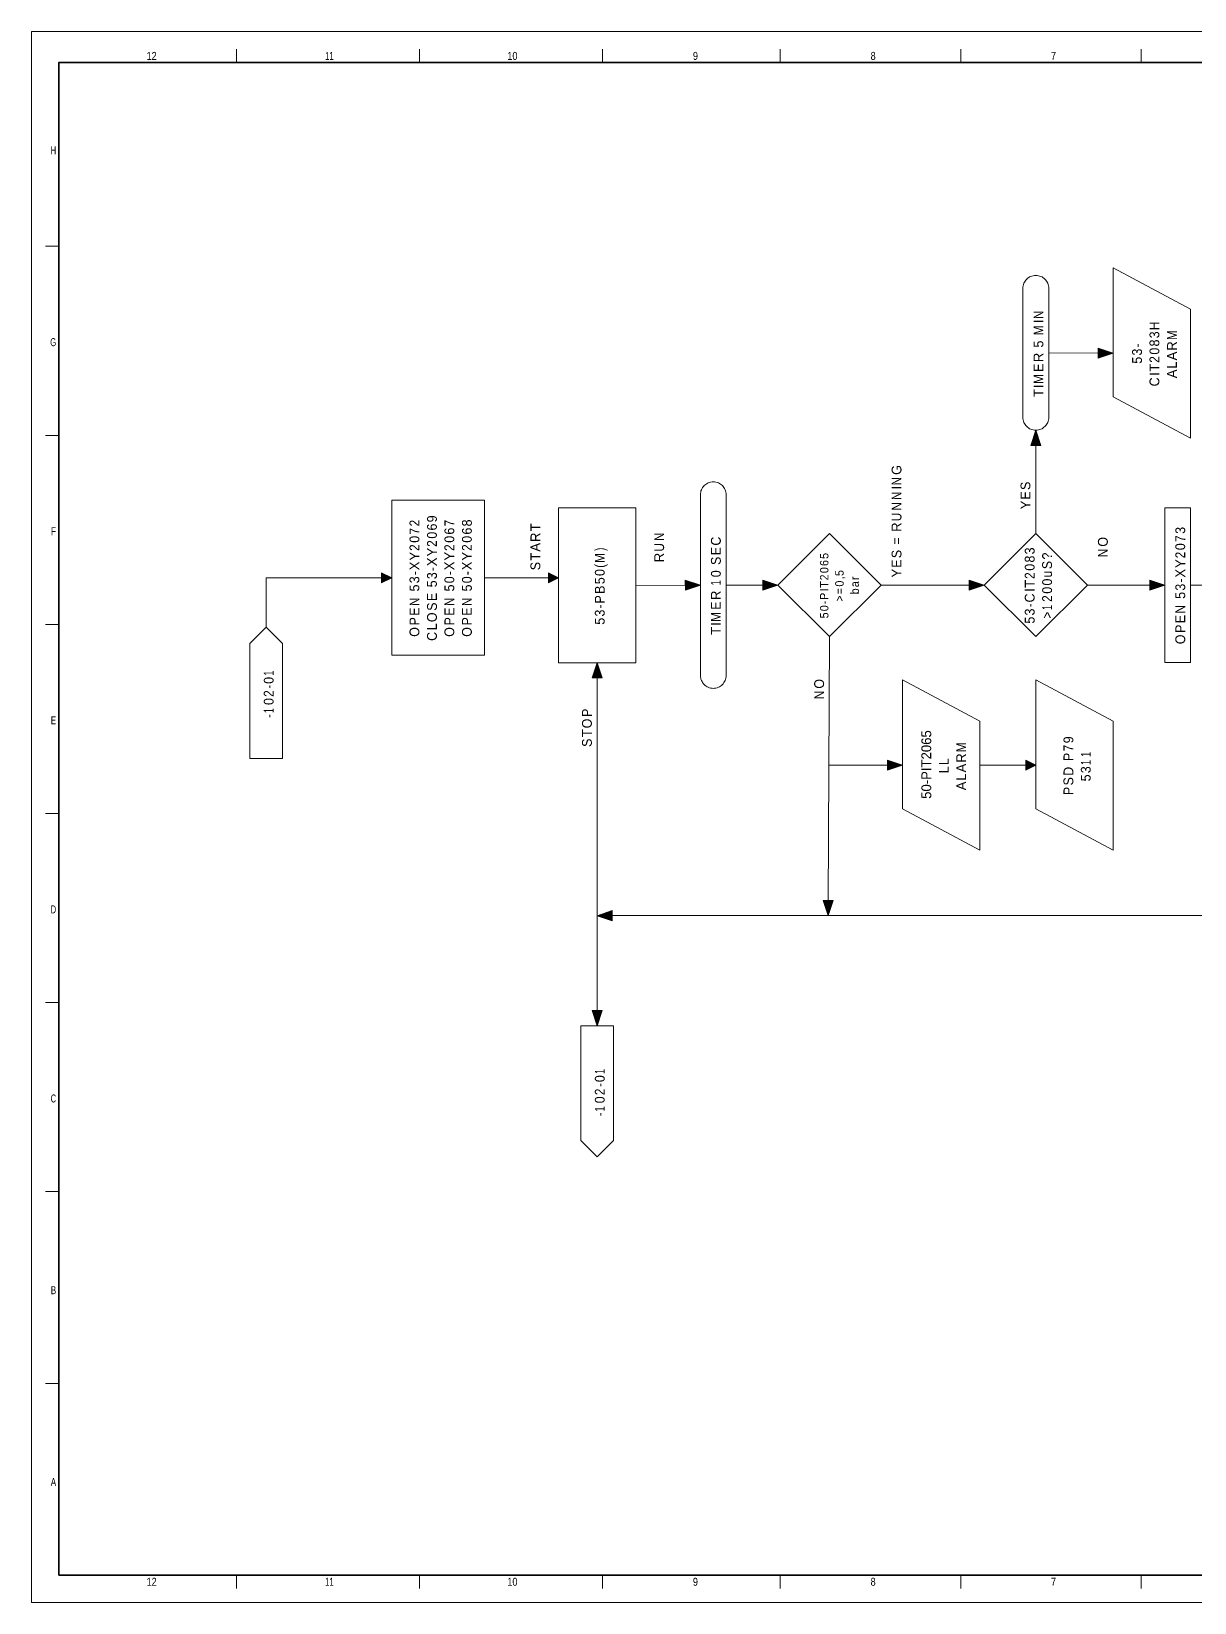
# Model space of a CAD drawing. Header units: millimetres. Extents: x 0 to 841, y 0 to 594.
# Drawn here: x 0 to 440, y 0 to 594 of the extents above; entities that cross this region are included whole.
import ezdxf
from ezdxf.enums import TextEntityAlignment as Align

# ---------------------------------------------------------------- set-up
doc = ezdxf.new("R2010")
doc.units = ezdxf.units.MM
doc.header["$LTSCALE"] = 1.5
for name, color, linetype, lineweight in [('1', 7, 'Continuous', 13), ('51', 7, 'Continuous', 13), ('9', 7, 'Continuous', 13)]:
    doc.layers.add(name, color=color, linetype=linetype, lineweight=lineweight)

msp = doc.modelspace()

# ---------------------------------------------------------------- hatches: boundary and pattern name
at = {"layer": '51'}
for points in [[(403.068, 470.488), (403.068, 474.261), (408.78, 472.375)], [(381.417, 437.501), (377.647, 437.501), (379.532, 443.218)], [(132.3, 385.591), (132.3, 389.364), (136.127, 387.477)], [(195.365, 385.591), (195.365, 389.364), (199.192, 387.477)], [(247.119, 382.731), (247.062, 386.562), (252.774, 384.676)], [(276.367, 382.789), (276.367, 386.562), (282.022, 384.676)], [(354.341, 382.789), (354.341, 386.562), (360.054, 384.676)], [(422.604, 382.789), (422.604, 386.562), (428.259, 384.676)], [(215.701, 349.573), (211.873, 349.573), (213.816, 355.29)], [(323.437, 314.699), (323.437, 318.53), (329.149, 316.643)], [(375.706, 314.699), (375.706, 318.53), (379.532, 316.643)], [(219.471, 261.588), (219.471, 257.757), (213.816, 259.644)], [(299.159, 265.418), (302.987, 265.418), (301.044, 259.702)], [(211.873, 223.798), (215.701, 223.798), (213.816, 218.081)]]:
    msp.add_hatch(color=256, dxfattribs=at).paths.add_polyline_path(points)

# ---------------------------------------------------------------- linework, layer by layer
at = {"layer": '1'}
for p, q in [((77.491, 587.261), (77.491, 582.228)), ((77.491, 587.261), (77.491, 582.228)), ((146.654, 587.261), (146.654, 582.228)), ((146.654, 587.261), (146.654, 582.228)), ((215.817, 587.261), (215.817, 582.228)), ((215.817, 587.261), (215.817, 582.228)), ((282.976, 587.261), (282.976, 582.228)), ((282.976, 587.261), (282.976, 582.228)), ((351.136, 587.261), (351.136, 582.228)), ((351.136, 587.261), (351.136, 582.228)), ((419.297, 587.261), (419.297, 582.228)), ((419.297, 587.261), (419.297, 582.228)), ((10.333, 512.761), (5.321, 512.761)), ((10.333, 512.761), (5.321, 512.761)), ((10.333, 441.28), (5.321, 441.28)), ((10.333, 441.28), (5.321, 441.28)), ((10.333, 369.799), (5.321, 369.799)), ((10.333, 369.799), (5.321, 369.799)), ((10.333, 298.318), (5.321, 298.318)), ((10.333, 298.318), (5.321, 298.318)), ((10.333, 226.838), (5.321, 226.838)), ((10.333, 226.838), (5.321, 226.838)), ((10.333, 155.357), (5.321, 155.357)), ((10.333, 155.357), (5.321, 155.357)), ((10.333, 82.869), (5.321, 82.869)), ((10.333, 82.869), (5.321, 82.869)), ((77.491, 10.382), (77.491, 5.348)), ((77.491, 10.382), (77.491, 5.348)), ((146.654, 10.382), (146.654, 5.348)), ((146.654, 10.382), (146.654, 5.348)), ((215.817, 10.382), (215.817, 5.348)), ((215.817, 10.382), (215.817, 5.348)), ((282.976, 10.382), (282.976, 5.348)), ((282.976, 10.382), (282.976, 5.348)), ((351.136, 10.382), (351.136, 5.348)), ((351.136, 10.382), (351.136, 5.348)), ((419.297, 10.382), (419.297, 5.348)), ((419.297, 10.382), (419.297, 5.348))]:
    msp.add_line(p, q, dxfattribs=at)
at = {"layer": '1', "lineweight": 25}
msp.add_line((10.333, 10.382), (10.333, 156.364), dxfattribs=at)
at = {"layer": '1', "lineweight": 35}
msp.add_line((648.95, 10.382), (10.333, 10.382), dxfattribs=at)
msp.add_lwpolyline([(829.263, 112.014), (829.263, 582.228), (10.333, 582.228), (10.333, 10.382)], dxfattribs=at)
msp.add_lwpolyline([(829.263, 112.014), (829.263, 582.228), (10.333, 582.228), (10.333, 10.382)], dxfattribs=at)
at = {"layer": '1', "lineweight": 25}
msp.add_lwpolyline([(648.95, 10.382), (10.333, 10.382), (10.333, 156.364)], dxfattribs=at)
at = {"layer": '51'}
for p, q in [((384.388, 472.489), (403.524, 472.375)), ((379.532, 404.171), (379.532, 438.016)), ((171.202, 387.477), (195.822, 387.477)), ((228.439, 384.561), (247.576, 384.676)), ((262.543, 384.676), (276.824, 384.676)), ((321.038, 384.676), (354.798, 384.676)), ((399.012, 384.676), (423.061, 384.676)), ((438.028, 384.676), (452.309, 384.676)), ((301.558, 365.18), (301.044, 264.904)), ((213.816, 223.341), (213.816, 350.087)), ((301.33, 316.586), (323.951, 316.586)), ((358.397, 316.643), (376.22, 316.643)), ((496.523, 259.816), (219.014, 259.702))]:
    msp.add_line(p, q, dxfattribs=at)
for points in [[(384.388, 448.077), (384.388, 496.901), (384.388, 496.901), (384.388, 497.358), (384.331, 497.872), (384.16, 498.33), (384.046, 498.787), (383.817, 499.187), (383.588, 499.588), (383.303, 499.988), (382.96, 500.331), (382.617, 500.674), (382.275, 500.903), (381.875, 501.189), (381.417, 501.36), (380.961, 501.531), (380.504, 501.646), (380.046, 501.761), (379.532, 501.761), (379.018, 501.761), (378.561, 501.646), (378.047, 501.531), (377.647, 501.36), (377.191, 501.189), (376.791, 500.903), (376.448, 500.674), (376.106, 500.331), (375.762, 499.988), (375.477, 499.588), (375.248, 499.187), (375.02, 498.787), (374.848, 498.33), (374.734, 497.872), (374.677, 497.358), (374.677, 496.901), (374.677, 496.901), (374.677, 496.901), (374.677, 448.077), (374.677, 447.62), (374.734, 447.106), (374.848, 446.648), (375.02, 446.191), (375.248, 445.791), (375.477, 445.391), (375.762, 444.991), (376.106, 444.647), (376.448, 444.361), (376.791, 444.076), (377.191, 443.79), (377.647, 443.618), (378.047, 443.446), (378.561, 443.332), (379.018, 443.218), (379.532, 443.218), (380.046, 443.218), (380.504, 443.332), (380.961, 443.446), (381.417, 443.618), (381.875, 443.79), (382.275, 444.076), (382.617, 444.361), (382.96, 444.647), (383.303, 444.991), (383.588, 445.391), (383.817, 445.791), (384.046, 446.191), (384.16, 446.648), (384.331, 447.106), (384.388, 447.62), (384.388, 448.077)], [(408.78, 455.795), (408.78, 504.561), (438.028, 488.954), (438.028, 440.188)], [(403.068, 470.488), (403.068, 474.261), (408.78, 472.375)], [(381.417, 437.501), (377.647, 437.501), (379.532, 443.218)], [(262.543, 350.545), (262.543, 418.806), (262.486, 419.32), (262.428, 419.778), (262.314, 420.293), (262.143, 420.75), (261.914, 421.15), (261.686, 421.55), (261.4, 421.95), (261.114, 422.294), (260.772, 422.58), (260.372, 422.865), (259.972, 423.094), (259.572, 423.323), (259.115, 423.494), (258.658, 423.609), (258.144, 423.665), (257.687, 423.723), (257.173, 423.665), (256.659, 423.609), (256.202, 423.494), (255.745, 423.323), (255.345, 423.094), (254.945, 422.865), (254.545, 422.58), (254.202, 422.294), (253.917, 421.95), (253.631, 421.55), (253.403, 421.15), (253.174, 420.75), (253.003, 420.293), (252.889, 419.778), (252.831, 419.32), (252.774, 418.806), (252.774, 418.806), (252.774, 350.545), (252.831, 350.031), (252.889, 349.516), (253.003, 349.058), (253.174, 348.601), (253.403, 348.201), (253.631, 347.801), (253.917, 347.401), (254.202, 347.057), (254.545, 346.772), (254.945, 346.486), (255.345, 346.257), (255.745, 346.028), (256.202, 345.857), (256.659, 345.743), (257.173, 345.686), (257.687, 345.628), (258.144, 345.686), (258.658, 345.743), (259.115, 345.857), (259.572, 346.028), (259.972, 346.257), (260.372, 346.486), (260.772, 346.772), (261.114, 347.057), (261.4, 347.401), (261.686, 347.801), (261.914, 348.201), (262.143, 348.601), (262.314, 349.058), (262.428, 349.516), (262.486, 350.031), (262.543, 350.545)], [(136.127, 358.206), (136.127, 416.748), (171.202, 416.748), (171.202, 358.206)], [(199.192, 355.29), (199.192, 413.832), (228.439, 413.832), (228.439, 355.29)], [(428.259, 355.405), (428.259, 413.946), (438.028, 413.946), (438.028, 355.405)], [(321.038, 384.676), (301.558, 365.18), (282.022, 384.676), (301.558, 404.171)], [(399.012, 384.676), (379.532, 365.18), (360.054, 384.676), (379.532, 404.171)], [(132.3, 385.591), (132.3, 389.364), (136.127, 387.477)], [(195.365, 385.591), (195.365, 389.364), (199.192, 387.477)], [(247.119, 382.731), (247.062, 386.562), (252.774, 384.676)], [(276.367, 382.789), (276.367, 386.562), (282.022, 384.676)], [(354.341, 382.789), (354.341, 386.562), (360.054, 384.676)], [(422.604, 382.789), (422.604, 386.562), (428.259, 384.676)], [(94.827, 319.158), (94.827, 362.55), (88.657, 368.725), (82.487, 362.55), (82.487, 319.158)], [(215.701, 349.573), (211.873, 349.573), (213.816, 355.29)], [(329.149, 300.064), (329.149, 348.83), (358.397, 333.222), (358.397, 284.399)], [(379.532, 300.064), (379.532, 348.83), (408.78, 333.222), (408.78, 284.399)], [(323.437, 314.699), (323.437, 318.53), (329.149, 316.643)], [(375.706, 314.699), (375.706, 318.53), (379.532, 316.643)], [(219.471, 261.588), (219.471, 257.757), (213.816, 259.644)], [(299.159, 265.418), (302.987, 265.418), (301.044, 259.702)], [(211.873, 223.798), (215.701, 223.798), (213.816, 218.081)], [(219.985, 218.081), (219.985, 174.746), (213.816, 168.515), (207.589, 174.746), (207.589, 218.081)]]:
    msp.add_lwpolyline(points, close=True, dxfattribs=at)
msp.add_lwpolyline([(88.657, 368.725), (88.657, 387.477), (132.814, 387.477)], dxfattribs=at)
at = {"layer": '9'}
msp.add_lwpolyline([(0, 0), (841, 0), (841, 594), (0, 594)], close=True, dxfattribs=at)
msp.add_lwpolyline([(0, 0), (841, 0), (841, 594), (0, 594)], close=True, dxfattribs=at)

# ---------------------------------------------------------------- texts
at = {"layer": '1'}
for s, width, p in [('12', 0.85, (45.415, 583.235)), ('12', 0.85, (45.415, 583.235)), ('11', 0.65, (112.578, 583.235)), ('11', 0.65, (112.578, 583.235)), ('10', 0.85, (181.736, 583.235)), ('10', 0.85, (181.736, 583.235)), ('9', 0.85, (250.906, 583.235)), ('9', 0.85, (250.906, 583.235)), ('8', 0.85, (318.064, 583.235)), ('8', 0.85, (318.064, 583.235)), ('7', 0.85, (386.224, 583.235)), ('7', 0.85, (386.224, 583.235)), ('12', 0.85, (45.415, 6.354)), ('12', 0.85, (45.415, 6.354)), ('11', 0.65, (112.578, 6.354)), ('11', 0.65, (112.578, 6.354)), ('10', 0.85, (181.736, 6.354)), ('10', 0.85, (181.736, 6.354)), ('9', 0.85, (250.906, 6.354)), ('9', 0.85, (250.906, 6.354)), ('8', 0.85, (318.064, 6.354)), ('8', 0.85, (318.064, 6.354)), ('7', 0.85, (386.224, 6.354)), ('7', 0.85, (386.224, 6.354))]:
    msp.add_text(s, height=3.02, dxfattribs=dict(at, width=width)).set_placement(p, align=Align.CENTER)
for s, width, p in [('H', 0.65, (9.329, 547.494)), ('H', 0.65, (9.329, 547.494)), ('G', 0.65, (9.329, 475.007)), ('G', 0.65, (9.329, 475.007)), ('F', 0.8, (9.329, 403.526)), ('F', 0.8, (9.329, 403.526)), ('E', 0.75, (9.329, 332.045)), ('E', 0.75, (9.329, 332.045)), ('D', 0.65, (9.329, 260.565)), ('D', 0.65, (9.329, 260.565)), ('C', 0.65, (9.329, 189.083)), ('C', 0.65, (9.329, 189.083)), ('B', 0.75, (9.329, 116.596)), ('B', 0.75, (9.329, 116.596)), ('A', 0.75, (9.329, 44.109)), ('A', 0.75, (9.329, 44.109))]:
    msp.add_text(s, height=3.02, dxfattribs=dict(at, width=width)).set_placement(p, align=Align.RIGHT)
at = {"layer": '51'}
for s, height, width, p in [('N', 3.713, 0.9, (382.389, 485.238)), ('M', 3.713, 0.9, (382.389, 479.121)), ('H', 3.713, 0.9, (426.203, 481.065)), ('5', 3.713, 0.95, (382.389, 474.49)), ('-', 3.713, 0.9, (419.634, 474.547)), ('3', 3.713, 0.95, (426.203, 477.977)), ('8', 3.713, 0.95, (426.203, 474.891)), ('M', 3.713, 0.9, (432.829, 477.291)), ('3', 3.713, 0.95, (419.634, 471.46)), ('5', 3.713, 0.95, (419.634, 468.373)), ('0', 3.713, 0.95, (426.203, 471.803)), ('2', 3.713, 0.9, (426.203, 468.716)), ('E', 3.713, 0.95, (382.389, 465.286)), ('M', 3.713, 0.9, (382.389, 460.712)), ('L', 3.713, 0.95, (432.829, 466.543)), ('C', 3.713, 0.95, (426.203, 459.798)), ('G', 3.713, 0.95, (328.75, 426.353)), ('N', 3.713, 0.9, (328.75, 422.351)), ('S', 3.713, 0.95, (377.476, 420.635)), ('N', 3.713, 0.9, (328.75, 416.806)), ('E', 3.713, 0.95, (377.476, 416.977)), ('9', 3.713, 0.95, (153.207, 408.402)), ('N', 3.713, 0.9, (328.75, 412.803)), ('U', 3.713, 0.9, (328.75, 408.802)), ('2', 3.713, 0.9, (146.581, 406.857)), ('7', 3.713, 0.9, (146.581, 403.77)), ('6', 3.713, 0.95, (153.207, 405.314)), ('0', 3.713, 0.95, (153.207, 402.227)), ('6', 3.713, 0.95, (159.776, 403.77)), ('7', 3.713, 0.9, (159.776, 406.857)), ('8', 3.713, 0.95, (166.403, 406.857)), ('6', 3.713, 0.95, (166.403, 403.77)), ('N', 3.713, 0.9, (239.065, 401.312)), ('3', 3.713, 0.95, (435.971, 404.057)), ('0', 3.713, 0.95, (146.581, 400.683)), ('2', 3.713, 0.9, (146.581, 397.596)), ('2', 3.713, 0.9, (153.207, 399.139)), ('0', 3.713, 0.95, (159.776, 400.683)), ('2', 3.713, 0.9, (159.776, 397.596)), ('0', 3.713, 0.95, (166.403, 400.683)), ('2', 3.713, 0.9, (166.403, 397.596)), (')', 3.713, 0.75, (216.615, 397.596)), ('U', 3.713, 0.9, (239.065, 397.31)), ('C', 3.713, 0.95, (260.486, 399.597)), ('E', 3.713, 0.95, (260.486, 395.938)), ('=', 3.713, 0.9, (328.75, 400.054)), ('3', 3.713, 0.95, (379.076, 396.281)), ('O', 3.713, 0.95, (406.724, 399.197)), ('N', 3.713, 0.9, (406.724, 395.195)), ('0', 3.713, 0.95, (435.971, 397.882)), ('7', 3.713, 0.9, (435.971, 400.969)), ('S', 3.713, 0.95, (192.28, 390.278)), ('(', 3.713, 0.9, (216.615, 391.193)), ('M', 3.713, 0.9, (216.615, 393.023)), ('S', 3.713, 0.95, (260.486, 392.28)), ('6', 3.199, 0.95, (301.158, 391.879)), ('5', 3.199, 0.95, (301.158, 394.566)), ('S', 3.713, 0.95, (328.75, 394.852)), ('E', 3.713, 0.95, (328.75, 391.193)), ('8', 3.713, 0.95, (379.076, 393.194)), ('0', 3.713, 0.95, (379.076, 390.107)), ('?', 3.713, 0.95, (385.645, 394.337)), ('S', 3.713, 0.95, (385.645, 390.679)), ('2', 3.713, 0.9, (435.971, 394.794)), ('3', 3.713, 0.95, (146.581, 385.361)), ('-', 3.713, 0.9, (146.581, 388.449)), ('3', 3.713, 0.95, (153.207, 386.906)), ('5', 3.713, 0.95, (153.207, 383.818)), ('-', 3.713, 0.9, (153.207, 389.992)), ('0', 3.713, 0.95, (159.776, 385.361)), ('-', 3.713, 0.9, (159.776, 388.449)), ('0', 3.713, 0.95, (166.403, 385.361)), ('-', 3.713, 0.9, (166.403, 388.449)), ('0', 3.713, 0.95, (216.615, 388.106)), ('5', 3.713, 0.95, (216.615, 385.019)), ('0', 3.713, 0.95, (260.486, 387.649)), ('1', 3.713, 0.7, (260.486, 384.561)), ('0', 3.199, 0.95, (301.158, 389.192)), ('2', 3.199, 0.9, (301.158, 386.505)), ('0', 3.199, 0.95, (306.928, 384.104)), ('5', 3.199, 0.95, (306.928, 388.106)), ('a', 3.199, 0.95, (312.698, 383.876)), ('2', 3.713, 0.9, (379.076, 387.02)), ('0', 3.713, 0.95, (385.645, 384.504)), ('u', 3.713, 0.9, (385.645, 387.591)), ('-', 3.713, 0.9, (435.971, 385.647)), ('5', 3.713, 0.95, (146.581, 382.275)), ('E', 3.713, 0.95, (153.207, 378.616)), ('5', 3.713, 0.95, (159.776, 382.275)), ('5', 3.713, 0.95, (166.403, 382.275)), ('B', 3.713, 0.95, (216.615, 381.36)), ('P', 3.713, 0.95, (216.615, 377.701)), ('P', 3.199, 0.95, (301.158, 379.073)), ('>', 3.199, 0.9, (306.928, 378.502)), ('=', 3.199, 0.9, (306.928, 381.302)), ('b', 3.199, 0.95, (312.698, 381.188)), ('C', 3.713, 0.95, (379.076, 378.101)), ('0', 3.713, 0.95, (385.645, 381.417)), ('2', 3.713, 0.9, (385.645, 378.33)), ('3', 3.713, 0.95, (435.971, 382.561)), ('5', 3.713, 0.95, (435.971, 379.473)), ('N', 3.713, 0.9, (146.581, 376.729)), ('E', 3.713, 0.95, (146.581, 373.07)), ('S', 3.713, 0.95, (153.207, 374.957)), ('N', 3.713, 0.9, (159.776, 376.729)), ('E', 3.713, 0.95, (159.776, 373.07)), ('N', 3.713, 0.9, (166.403, 376.729)), ('E', 3.713, 0.95, (166.403, 373.07)), ('3', 3.713, 0.95, (216.615, 372.784)), ('-', 3.713, 0.9, (216.615, 375.872)), ('E', 3.713, 0.95, (260.486, 375.357)), ('0', 3.199, 0.95, (301.158, 374.785)), ('-', 3.199, 0.9, (301.158, 377.472)), ('3', 3.713, 0.95, (379.076, 373.184)), ('-', 3.713, 0.9, (379.076, 376.272)), ('1', 3.713, 0.7, (385.645, 375.243)), ('>', 3.713, 0.9, (385.645, 372.041)), ('N', 3.713, 0.9, (435.971, 373.928)), ('O', 3.713, 0.95, (146.581, 365.124)), ('P', 3.713, 0.95, (146.581, 369.411)), ('O', 3.713, 0.95, (153.207, 370.669)), ('L', 3.713, 0.95, (153.207, 367.582)), ('O', 3.713, 0.95, (159.776, 365.124)), ('P', 3.713, 0.95, (159.776, 369.411)), ('O', 3.713, 0.95, (166.403, 365.124)), ('P', 3.713, 0.95, (166.403, 369.411)), ('5', 3.713, 0.95, (216.615, 369.697)), ('M', 3.713, 0.9, (260.486, 370.783)), ('5', 3.199, 0.95, (301.158, 372.098)), ('5', 3.713, 0.95, (379.076, 370.097)), ('E', 3.713, 0.95, (435.971, 370.269)), ('P', 3.713, 0.95, (435.971, 366.609)), ('C', 3.713, 0.95, (153.207, 363.58)), ('O', 3.713, 0.95, (435.971, 362.322)), ('1', 3.713, 0.7, (91.513, 350.431)), ('0', 3.713, 0.95, (91.513, 347.343)), ('2', 3.713, 0.9, (91.513, 342.427)), ('-', 3.713, 0.9, (91.513, 345.514)), ('O', 3.713, 0.95, (299.502, 345.514)), ('0', 3.713, 0.95, (91.513, 339.339)), ('N', 3.713, 0.9, (299.502, 341.512)), ('1', 3.713, 0.7, (91.513, 336.252)), ('-', 3.713, 0.9, (91.513, 334.423)), ('O', 3.713, 0.95, (211.759, 330.535)), ('P', 3.713, 0.95, (211.759, 334.823)), ('9', 3.713, 0.95, (393.699, 324.876)), ('S', 3.713, 0.95, (211.759, 323.503)), ('M', 3.713, 0.9, (353.198, 321.502)), ('7', 3.713, 0.9, (393.699, 321.788)), ('P', 3.713, 0.95, (393.699, 318.129)), ('1', 3.713, 0.7, (400.269, 319.73)), ('L', 3.713, 0.95, (346.629, 316.643)), ('L', 3.713, 0.95, (346.629, 313.556)), ('D', 3.713, 0.95, (393.699, 312.584)), ('3', 3.713, 0.95, (400.269, 313.556)), ('1', 3.713, 0.7, (400.269, 316.643)), ('L', 3.713, 0.95, (353.198, 310.754)), ('S', 3.713, 0.95, (393.699, 308.925)), ('5', 3.713, 0.95, (400.269, 310.469)), ('P', 3.713, 0.95, (393.699, 305.266)), ('0', 3.713, 0.95, (216.615, 196.757)), ('1', 3.713, 0.7, (216.615, 199.844)), ('-', 3.713, 0.9, (216.615, 194.928)), ('2', 3.713, 0.9, (216.615, 191.84)), ('0', 3.713, 0.95, (216.615, 188.753)), ('1', 3.713, 0.7, (216.615, 185.666)), ('-', 3.713, 0.9, (216.615, 183.836))]:
    msp.add_text(s, height=height, rotation=90, dxfattribs=dict(at, width=width)).set_placement(p)
for s, height, p in [('I', 3.713, (382.389, 483.694)), ('R', 3.713, (432.829, 473.29)), ('R', 3.713, (382.389, 468.945)), ('A', 3.713, (432.829, 469.631)), ('T', 3.713, (426.203, 465.343)), ('I', 3.713, (426.203, 463.799)), ('A', 3.713, (432.829, 462.884)), ('I', 3.713, (382.389, 459.169)), ('T', 3.713, (382.389, 455.795)), ('I', 3.713, (328.75, 420.807)), ('Y', 3.713, (377.476, 413.318)), ('T', 3.713, (192.28, 404.971)), ('R', 3.713, (192.28, 400.969)), ('R', 3.713, (328.75, 404.799)), ('Y', 3.713, (153.207, 395.481)), ('A', 3.713, (192.28, 397.31)), ('Y', 3.713, (146.581, 393.937)), ('X', 3.713, (146.581, 390.278)), ('X', 3.713, (153.207, 391.822)), ('Y', 3.713, (159.776, 393.937)), ('X', 3.713, (159.776, 390.278)), ('Y', 3.713, (166.403, 393.937)), ('X', 3.713, (166.403, 390.278)), ('T', 3.713, (192.28, 393.937)), ('R', 3.713, (239.065, 393.309)), ('Y', 3.713, (435.971, 391.136)), ('T', 3.199, (301.158, 383.589)), (',', 3.199, (306.928, 386.791)), ('r', 3.199, (312.698, 386.562)), ('Y', 3.713, (328.75, 387.534)), ('T', 3.713, (379.076, 383.646)), ('X', 3.713, (435.971, 387.477)), ('R', 3.713, (260.486, 379.016)), ('I', 3.199, (301.158, 382.275)), ('I', 3.713, (379.076, 382.103)), ('I', 3.713, (260.486, 369.239)), ('T', 3.713, (260.486, 365.867)), ('T', 3.713, (211.759, 327.162)), ('50-PIT2065', 3.713, (340.003, 303.859)), ('R', 3.713, (353.198, 317.501)), ('A', 3.713, (353.198, 313.842)), ('A', 3.713, (353.198, 307.095))]:
    msp.add_text(s, height=height, rotation=90, dxfattribs=at).set_placement(p)

doc.saveas('drawing.dxf')
